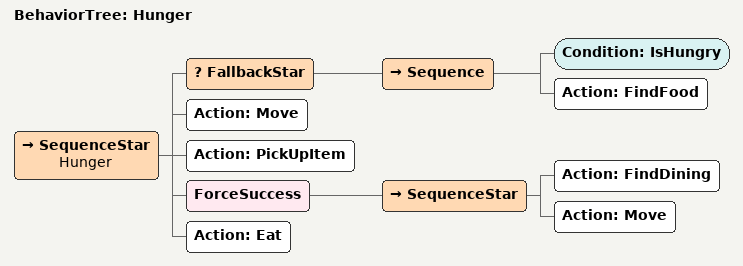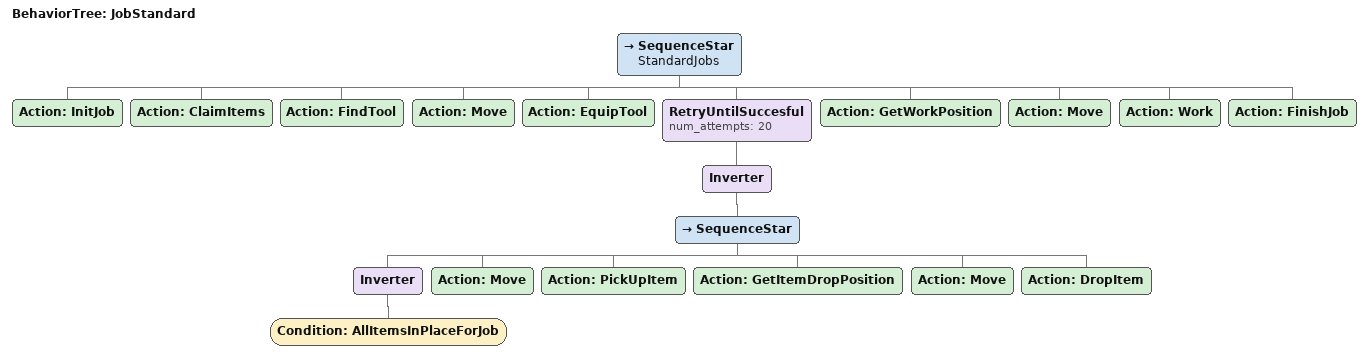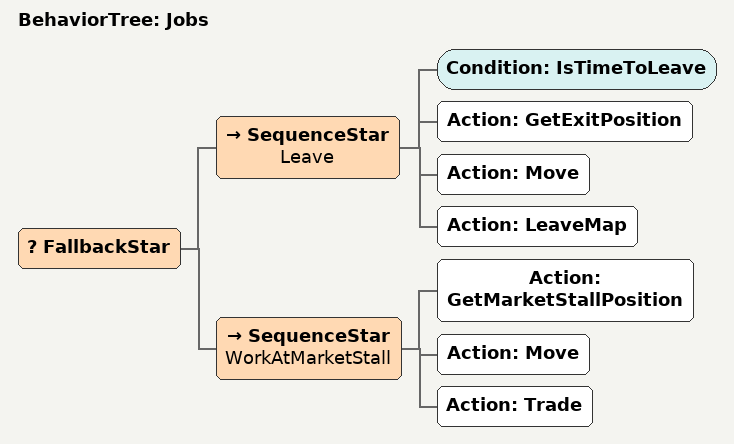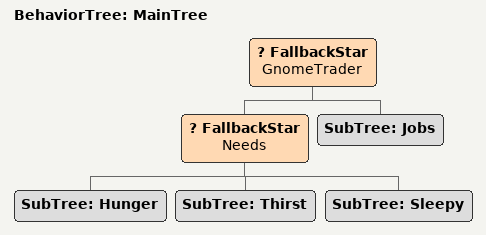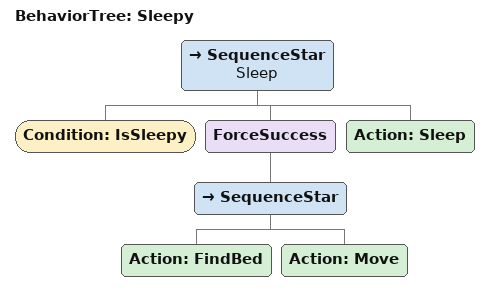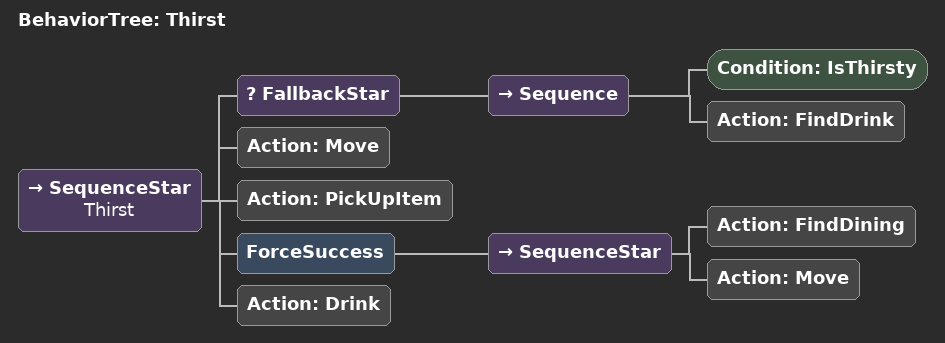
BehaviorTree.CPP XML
<root main_tree_to_execute="MainTree">
    <BehaviorTree ID="Hunger">
        <SequenceStar name="Hunger">
            <FallbackStar>
                <Sequence>
                    <Condition ID="IsHungry"/>
                    <Action ID="FindFood"/>
                </Sequence>
            </FallbackStar>
            <Action ID="Move"/>
            <Action ID="PickUpItem"/>
            <ForceSuccess>
                <SequenceStar>
                    <Action ID="FindDining"/>
                    <Action ID="Move"/>
                </SequenceStar>
            </ForceSuccess>
            <Action ID="Eat"/>
        </SequenceStar>
    </BehaviorTree>
    <BehaviorTree ID="JobStandard">
        <SequenceStar name="StandardJobs">
            <Action ID="InitJob"/>
            <Action ID="ClaimItems"/>
            <Action ID="FindTool"/>
            <Action ID="Move"/>
            <Action ID="EquipTool"/>
            <RetryUntilSuccesful num_attempts="20">
                <Inverter>
                    <SequenceStar>
                        <Inverter>
                            <Condition ID="AllItemsInPlaceForJob"/>
                        </Inverter>
                        <Action ID="Move"/>
                        <Action ID="PickUpItem"/>
                        <Action ID="GetItemDropPosition"/>
                        <Action ID="Move"/>
                        <Action ID="DropItem"/>
                    </SequenceStar>
                </Inverter>
            </RetryUntilSuccesful>
            <Action ID="GetWorkPosition"/>
            <Action ID="Move"/>
            <Action ID="Work"/>
            <Action ID="FinishJob"/>
        </SequenceStar>
    </BehaviorTree>
    <BehaviorTree ID="Jobs">
        <FallbackStar>
            <SequenceStar name="Leave">
                <Condition ID="IsTimeToLeave"/>
                <Action ID="GetExitPosition"/>
                <Action ID="Move"/>
                <Action ID="LeaveMap"/>
            </SequenceStar>
            <SequenceStar name="WorkAtMarketStall">
                <Action ID="GetMarketStallPosition"/>
                <Action ID="Move"/>
                <Action ID="Trade"/>
            </SequenceStar>
        </FallbackStar>
    </BehaviorTree>
    <BehaviorTree ID="MainTree">
        <FallbackStar name="GnomeTrader">
            <FallbackStar name="Needs">
                <SubTree ID="Hunger"/>
                <SubTree ID="Thirst"/>
                <SubTree ID="Sleepy"/>
            </FallbackStar>
            <SubTree ID="Jobs"/>
        </FallbackStar>
    </BehaviorTree>
    <BehaviorTree ID="Sleepy">
        <SequenceStar name="Sleep">
            <Condition ID="IsSleepy"/>
            <ForceSuccess>
                <SequenceStar>
                    <Action ID="FindBed"/>
                    <Action ID="Move"/>
                </SequenceStar>
            </ForceSuccess>
            <Action ID="Sleep"/>
        </SequenceStar>
    </BehaviorTree>
    <BehaviorTree ID="Thirst">
        <SequenceStar name="Thirst">
            <FallbackStar>
                <Sequence>
                    <Condition ID="IsThirsty"/>
                    <Action ID="FindDrink"/>
                </Sequence>
            </FallbackStar>
            <Action ID="Move"/>
            <Action ID="PickUpItem"/>
            <ForceSuccess>
                <SequenceStar>
                    <Action ID="FindDining"/>
                    <Action ID="Move"/>
                </SequenceStar>
            </ForceSuccess>
            <Action ID="Drink"/>
        </SequenceStar>
    </BehaviorTree>
</root>
